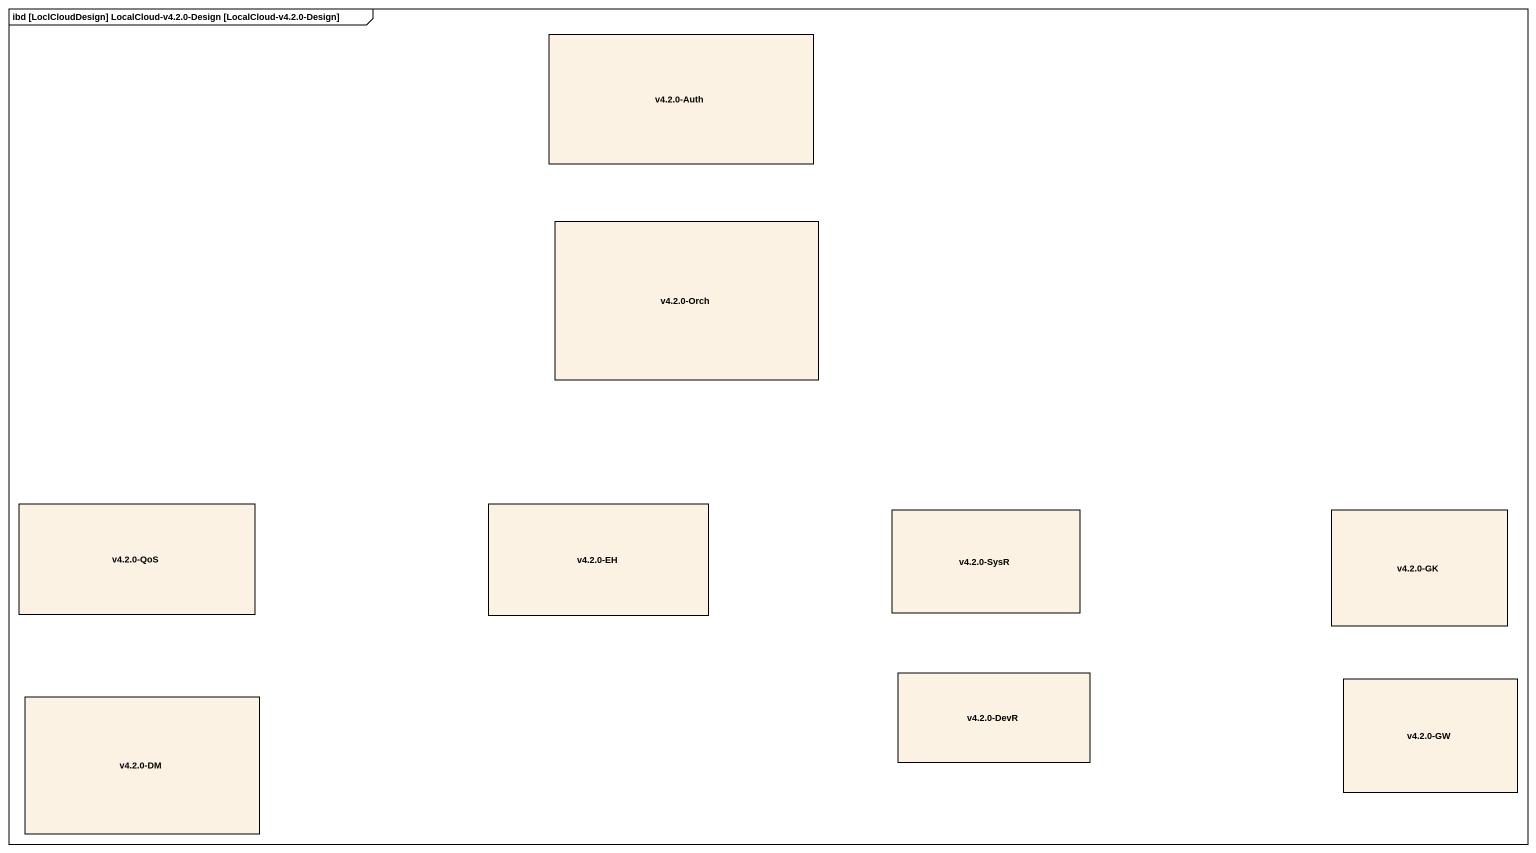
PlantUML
@startuml
mainframe ibd [LoclCloudDesign] LocalCloud-v4.2.0-Design [LocalCloud-v4.2.0-Design]
rectangle "v4.2.0-Auth" as v4_2_0_Auth
rectangle "v4.2.0-Orch" as v4_2_0_Orch
rectangle "v4.2.0-QoS" as v4_2_0_QoS
rectangle "v4.2.0-EH" as v4_2_0_EH
rectangle "v4.2.0-SysR" as v4_2_0_SysR
rectangle "v4.2.0-GK" as v4_2_0_GK
rectangle "v4.2.0-DM" as v4_2_0_DM
rectangle "v4.2.0-DevR" as v4_2_0_DevR
rectangle "v4.2.0-GW" as v4_2_0_GW
@enduml
